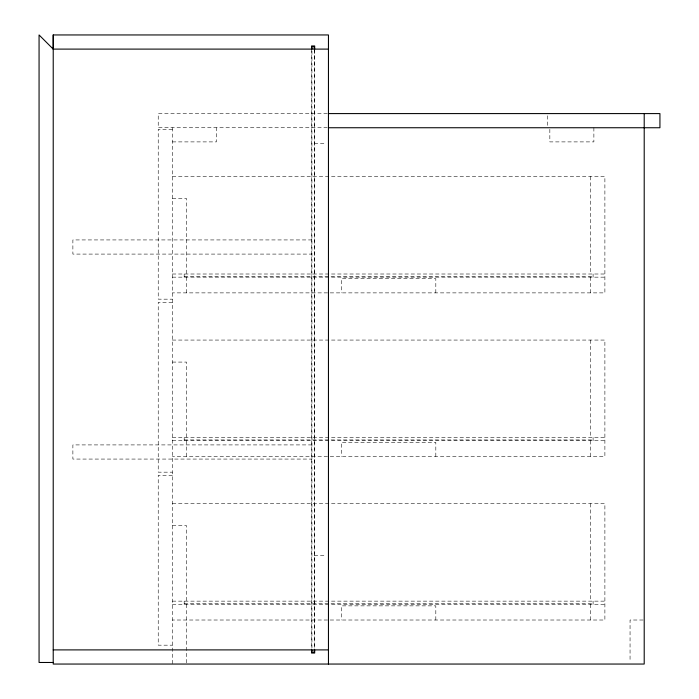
<?xml version="1.0" encoding="UTF-8"?>
<svg xmlns="http://www.w3.org/2000/svg" width="699" height="699" viewBox="0 0 699 699"><rect width="100%" height="100%" fill="white"/><g stroke="black" fill="none" stroke-linecap="round" stroke-linejoin="round"><path stroke-width="0.52" stroke-dasharray="3.5 2.62" d="M327.281 113.588L158.227 113.588L158.227 127.742L327.281 127.742M172.382 129.315L158.227 129.315L158.227 299.172L172.382 299.172M172.382 141.897L216.419 141.897L216.419 127.742M314.297 143.47L326.276 143.47M172.382 176.498L604.888 176.498L604.888 292.881L172.382 292.881M172.382 198.516L186.537 198.516L186.537 274.008M311.937 239.932L72.879 239.932L72.879 254.087L311.937 254.087M172.382 274.008L604.888 274.008M184.178 276.367L593.093 276.367M172.382 277.154L604.888 277.154M172.382 302.317L158.227 302.317L158.227 472.174L172.382 472.174M172.382 340.063L604.888 340.063L604.888 456.447L172.382 456.447M172.382 362.082L186.537 362.082L186.537 437.574M172.382 437.574L604.888 437.574M184.178 439.933L593.093 439.933M172.382 440.719L604.888 440.719M311.937 444.913L72.879 444.913L72.879 459.068L311.937 459.068M172.382 475.32L158.227 475.32L158.227 645.177L172.382 645.177M172.382 503.63L604.888 503.63L604.888 620.013L172.382 620.013M172.382 525.648L186.537 525.648L186.537 601.14M314.297 555.53L326.276 555.53M172.382 601.14L604.888 601.14M184.178 603.499L593.093 603.499M172.382 604.286L604.888 604.286M643.115 620.013L630.052 620.013L630.052 661.901M593.879 127.742L593.879 141.897L549.842 141.897L549.842 127.742M593.093 274.008L593.093 277.154M593.093 437.574L593.093 440.719M593.093 601.14L593.093 604.286M590.734 176.498L590.734 274.008M590.734 277.154L590.734 292.881M590.734 340.063L590.734 437.574M590.734 440.719L590.734 456.447M590.734 503.63L590.734 601.14M590.734 604.286L590.734 620.013M547.483 115.763L547.483 127.742M435.818 292.881L435.818 278.726L341.453 278.726L341.453 292.881M435.818 456.447L435.818 442.292L341.453 442.292L341.453 456.447M435.818 620.013L435.818 605.858L341.453 605.858L341.453 620.013M314.69 49.105L314.69 649.895M314.297 50.188L314.297 649.895M311.937 51.106L311.937 647.894M311.544 49.105L311.544 649.895M186.537 277.154L186.537 292.881M186.537 440.719L186.537 456.447M186.537 604.286L186.537 664.05M184.178 274.008L184.178 277.154M184.178 437.574L184.178 440.719M184.178 601.14L184.178 604.286M172.382 127.742L172.382 664.05"/><path stroke-width="1.05" d="M328.451 49.105L53.22 49.105L53.22 34.95L328.451 34.95L328.451 664.05M328.373 113.588L659.935 113.588L659.935 127.742L328.565 127.742M53.22 649.895L328.451 649.895M53.22 662.477L39.065 662.477L39.065 34.95L53.22 49.105M644.207 113.588L644.207 664.05L53.22 664.05L53.22 34.95M314.69 49.105L314.69 45.959L311.544 45.959L311.544 49.105M314.69 649.895L314.69 653.041L311.544 653.041L311.544 649.895M314.297 48.93L314.297 46.746L311.937 46.746L311.937 48.93M314.297 650.07L314.297 652.254L311.937 652.254L311.937 650.07"/></g></svg>
